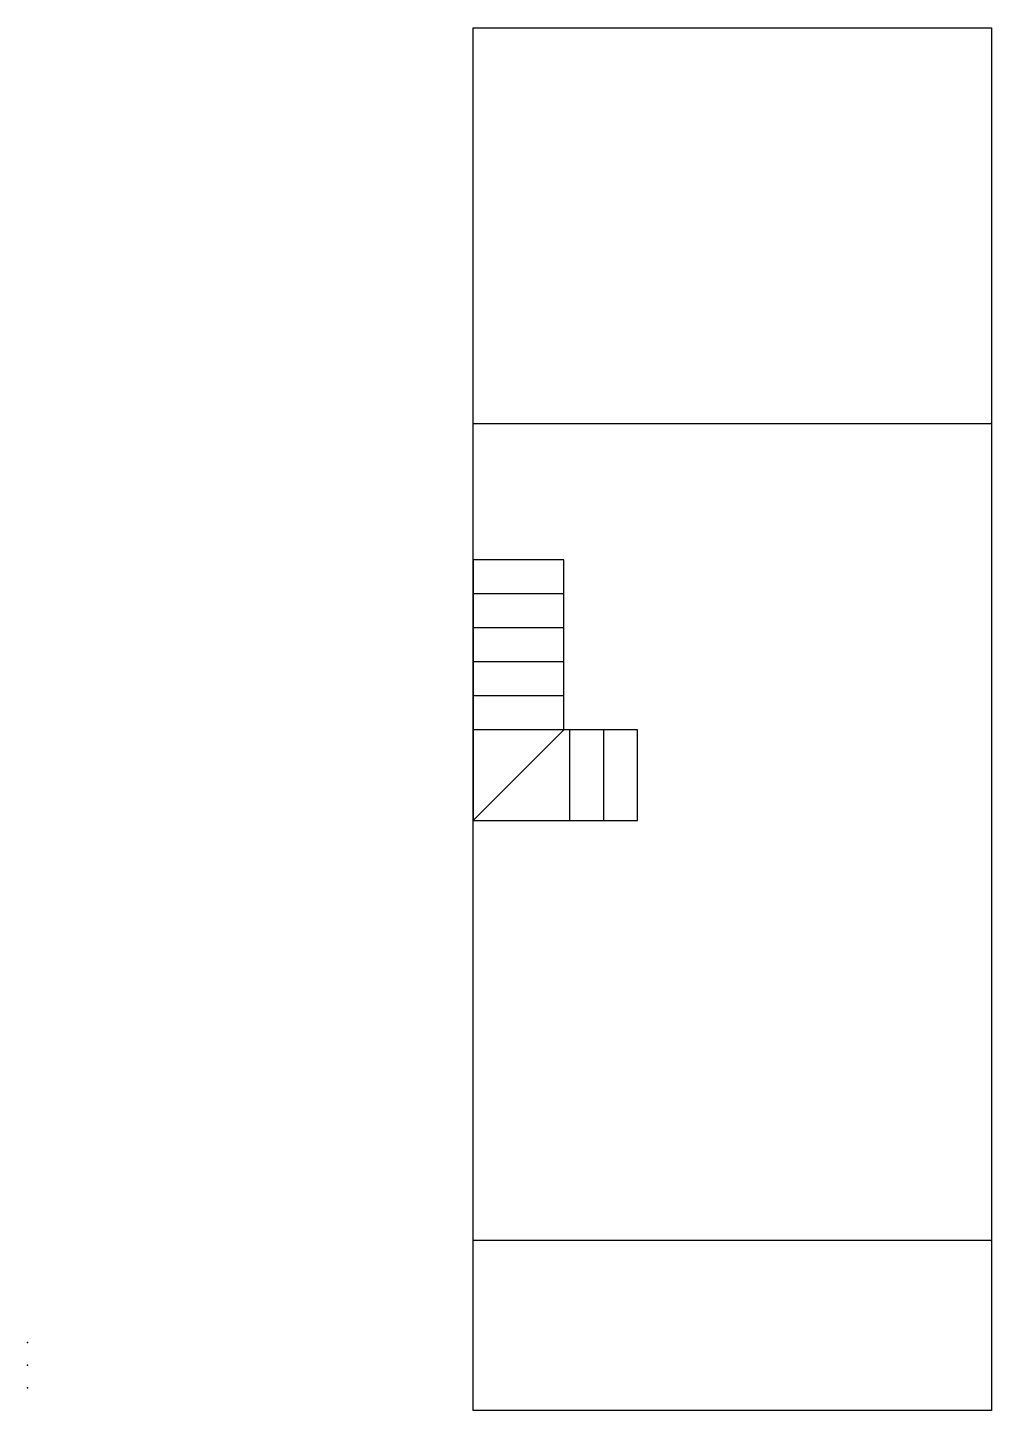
# Model space of a CAD drawing. Header units: metres. Extents: x 29 to 131, y 49 to 62.
# Drawn here: x 41.12 to 49.61, y 49.57 to 61.76 of the extents above; entities that cross this region are included whole.
import ezdxf

# ---------------------------------------------------------------- set-up
doc = ezdxf.new("R2010")
doc.units = ezdxf.units.M
doc.header["$MEASUREMENT"] = 0
for name, color, linetype in [('kitchen', 50, 'Continuous'), ('OUTER', 4, 'Continuous'), ('Outer line', 12, 'Continuous')]:
    doc.layers.add(name, color=color, linetype=linetype)

msp = doc.modelspace()

# ---------------------------------------------------------------- linework, layer by layer
at = {"layer": 'kitchen'}
for p, q in [((45.044, 58.273), (49.614, 58.273)), ((45.844, 57.073), (45.044, 57.073)), ((45.044, 57.073), (45.044, 54.773)), ((45.844, 55.573), (45.844, 57.073)), ((45.844, 56.773), (45.044, 56.773)), ((45.844, 56.473), (45.044, 56.473)), ((45.844, 56.173), (45.044, 56.173)), ((45.844, 55.873), (45.044, 55.873)), ((45.844, 55.573), (45.044, 54.773)), ((45.844, 55.573), (45.044, 55.573)), ((46.494, 55.573), (45.844, 55.573)), ((45.894, 55.573), (45.894, 54.773)), ((46.494, 55.573), (46.194, 55.573)), ((46.194, 55.573), (46.194, 54.773)), ((46.494, 54.773), (46.494, 55.573)), ((45.044, 54.773), (46.494, 54.773))]:
    msp.add_line(p, q, dxfattribs=at)
at = {"layer": 'OUTER'}
msp.add_line((45.044, 51.073), (49.614, 51.073), dxfattribs=at)
for p in [(41.117, 50.173), (41.117, 49.973), (41.117, 49.773)]:
    msp.add_point(p, dxfattribs=at)
at = {"layer": 'Outer line'}
for p, q in [((45.044, 49.573), (45.044, 61.763)), ((45.044, 61.763), (49.614, 61.763)), ((49.614, 61.763), (49.614, 49.573)), ((49.614, 49.573), (45.044, 49.573))]:
    msp.add_line(p, q, dxfattribs=at)

doc.saveas('drawing.dxf')
